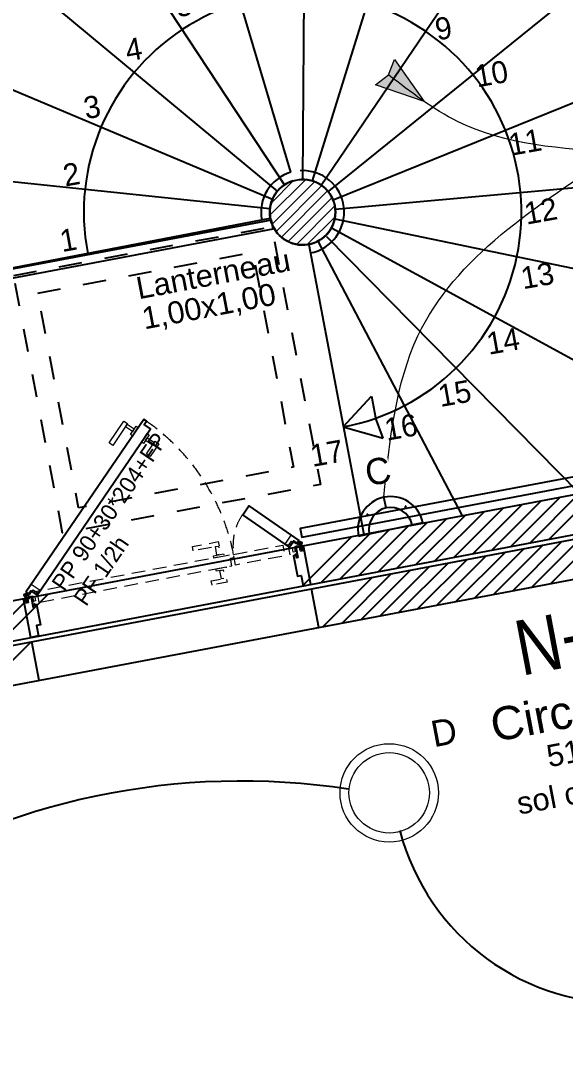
# Model space of a CAD drawing. Header units: centimetres. Extents: x 187368 to 251255, y -383447 to -322514.
# Drawn here: x 203335 to 205821, y -352804 to -348006 of the extents above; entities that cross this region are included whole.
import ezdxf

# ---------------------------------------------------------------- set-up
doc = ezdxf.new("R2010")
doc.units = ezdxf.units.CM
doc.linetypes.add('Style de ligne -1', pattern=[0.41664, 0.20828, -0.20836])
doc.linetypes.add('Style de ligne -16', pattern=[0.192476, 0.123031, -0.069444])
doc.layers.get('0').update_dxf_attribs({"color": 252})
doc.layers.add('3-BAT C-Niveau 2', color=252, linetype='Continuous')
doc.layers.add('prlm-ELEC-CFO', color=1, linetype='Continuous', lineweight=25)
doc.styles.add('Arial Narrow', font='ARIALN.TTF')
doc.styles.add('Century Gothic', font='GOTHIC.TTF')
doc.styles.add('Futura Book', font='')
doc.styles.add('Helvetica', font='arial.ttf')
doc.styles.add('prlm-elec-cfo', font='comic.ttf', dxfattribs={"height": 12})
doc.styles.get('Futura Book').set_extended_font_data('Futura Book')

# ---------------------------------------------------------------- blocks, each defined once
blk = doc.blocks.new('Groupe-130-1')
at = {"linetype": 'Style de ligne -1', "ltscale": 50.8, "flags": 128}
for points in [[(13637, -46462.61), (13754.9, -46440.28), (13777.23, -46558.18), (13659.32, -46580.51)], [(13647.99, -46470.66), (13746.24, -46452.06), (13764.85, -46550.31), (13666.59, -46568.92)]]:
    blk.add_lwpolyline(points, close=True, dxfattribs=at)
blk = doc.blocks.new('Groupe-243-1')
at = {"linetype": 'Continuous', "lineweight": 18}
h = blk.add_hatch(dxfattribs=at)
h.set_pattern_fill('50_BETON', color=256, style=0, pattern_type=2)
h.set_pattern_definition([(45, (0, 0), (2.42534722, -2.64583333), [])])
edge = h.paths.add_edge_path()
edge.add_arc((13769.02, -46433.67), 15, 0, 360)
at = {"linetype": 'Continuous'}
for p, q in [((13777.45, -46421.26), (13887.99, -46258.47)), ((13773.48, -46419.35), (13819.53, -46271.44)), ((13769.13, -46418.67), (13770.1, -46280.8)), ((13763.63, -46415.45), (13726.25, -46289.1)), ((13760.79, -46421.17), (13679.62, -46297.93)), ((13757.52, -46424.1), (13619.48, -46309.32)), ((13780.93, -46424.05), (13911.78, -46318.34)), ((13755.22, -46427.85), (13591.17, -46358.7)), ((13782.92, -46428.04), (13921.89, -46371.76)), ((13754.1, -46432.11), (13601.1, -46416.11)), ((13783.96, -46432.32), (13931.04, -46419.04)), ((13753.99, -46436.57), (13610.22, -46464.3)), ((13783.71, -46436.72), (13940.35, -46469.24)), ((13782.19, -46440.85), (13953.9, -46534.54)), ((13779.98, -46444.82), (13895.5, -46562.39)), ((13771.81, -46448.41), (13796.93, -46581.05)), ((13775.97, -46446.97), (13841.91, -46572.53)), ((13787.59, -46531.8), (13800.43, -46517.83)), ((13800.43, -46517.83), (13802.39, -46527.63)), ((13805.83, -46537.01), (13802.39, -46527.63)), ((13787.59, -46531.8), (13805.83, -46537.01))]:
    blk.add_line(p, q, dxfattribs=at)
at = {"linetype": 'Continuous', "flags": 128}
blk.add_lwpolyline([(13591.56, -46322.76), (13893.65, -46265.57), (13892.9, -46261.64), (13591.53, -46318.69)], dxfattribs=at)
for points in [[(13951.11, -46547.81), (13896.83, -46260.9), (13892.9, -46261.64), (13947.18, -46548.56)], [(13618.05, -46462.78), (13590.81, -46318.8), (13586.88, -46319.54), (13614.12, -46463.53)], [(13947.18, -46548.55), (13946.44, -46544.62), (13767.94, -46578.39), (13768.68, -46582.32)]]:
    blk.add_lwpolyline(points, close=True, dxfattribs=at)
at = {"linetype": 'Continuous'}
blk.add_circle((13769.02, -46433.67), 15, dxfattribs=at)
for radius, start, end in [(100, 280.7228, 190.9177), (19, 106.4818, 190.9177), (19, 280.7228, 93.1598), (15, 106.4818, 92.346)]:
    blk.add_arc((13769.02, -46433.67), radius, start, end, dxfattribs=at)
at = {"attachment_point": 1, "rotation": 10.1129, "line_spacing_factor": 1.026243, "style": 'Century Gothic'}
for s, insert, char_height in [('6', (13740.46, -46321.41), 10.11), ('7', (13770.83, -46321.09), 10.11), ('5', (13710.06, -46334.63), 10.11), ('9', (13828.8, -46345.22), 10.11), ('4', (13687.21, -46354.83), 10.11), ('10', (13847.03, -46366.68), 10.106), ('3', (13668.2, -46381.24), 10.11), ('11', (13862.38, -46397.97), 10.106), ('2', (13658.76, -46412.03), 10.11), ('12', (13869.55, -46429.46), 10.106), ('1', (13657.31, -46442.01), 10.11), ('13', (13868.01, -46459.02), 10.106), ('14', (13852.32, -46488.99), 10.106), ('15', (13830.19, -46512.87), 10.106), ('16', (13805.7, -46528.29), 10.106), ('17', (13771.77, -46540.26), 10.106)]:
    blk.add_mtext(s, dxfattribs=dict(at, insert=insert, char_height=char_height))
at = {"insert": (13793.41, -46327.94), "char_height": 10.11, "width": 17.3034, "attachment_point": 1, "rotation": 10.1129, "line_spacing_factor": 1.026243, "style": 'Century Gothic'}
blk.add_mtext('8', dxfattribs=at)
blk = doc.blocks.new('Groupe-244-1')
at = {"linetype": 'Continuous', "lineweight": 18}
for p, q in [((13760.97, -46585.53), (13763.79, -46581.4)), ((13649.1, -46606.72), (13644.97, -46603.9))]:
    blk.add_line(p, q, dxfattribs=at)
at = {"linetype": 'Style de ligne -16', "lineweight": 18, "ltscale": 50.8}
for p, q in [((13763.31, -46590.38), (13762.38, -46585.46)), ((13648.69, -46612.08), (13647.76, -46607.17))]:
    blk.add_line(p, q, dxfattribs=at)
at = {"linetype": 'Continuous'}
for p, q in [((13768.31, -46586.84), (13768.15, -46585.98)), ((13642.75, -46610.62), (13642.58, -46609.76))]:
    blk.add_line(p, q, dxfattribs=at)
at = {"linetype": 'Continuous', "flags": 128}
for points in [[(13642.54, -46607.47), (13643.78, -46608.32), (13644.78, -46606.85), (13647.67, -46608.82), (13699.52, -46532.74), (13696.63, -46530.77), (13697.63, -46529.3), (13696.39, -46528.45)], [(13767.36, -46583.84), (13766.51, -46585.07), (13765.04, -46584.07), (13763.07, -46586.96), (13741.7, -46572.13), (13744.49, -46568.05)], [(13772.77, -46603.95), (13769.42, -46586.26), (13765.92, -46586.92), (13766.82, -46591.65), (13766.33, -46591.74), (13766.12, -46590.65), (13764.84, -46590.89), (13766.61, -46600.23), (13768.38, -46599.89), (13769.27, -46604.61)], [(13769.01, -46586.71), (13767.03, -46587.09), (13766.96, -46586.73), (13768.94, -46586.35)], [(13768.63, -46588.51), (13768.07, -46588.61), (13767.75, -46586.95), (13768.31, -46586.84)], [(13769.19, -46588.4), (13768.63, -46588.51), (13768.31, -46586.84), (13768.87, -46586.74)], [(13644.85, -46628.17), (13641.5, -46610.49), (13645, -46609.82), (13645.9, -46614.55), (13646.38, -46614.46), (13646.18, -46613.37), (13647.46, -46613.12), (13649.23, -46622.46), (13647.46, -46622.79), (13648.35, -46627.51)], [(13641.98, -46610.4), (13643.97, -46610.02), (13644.03, -46610.38), (13642.05, -46610.76)], [(13642.19, -46610.73), (13642.75, -46610.62), (13643.06, -46612.29), (13642.5, -46612.39)], [(13642.75, -46610.62), (13643.31, -46610.52), (13643.62, -46612.18), (13643.06, -46612.29)]]:
    blk.add_lwpolyline(points, close=True, dxfattribs=at)
at = {"linetype": 'Continuous', "lineweight": 18, "flags": 128}
for points in [[(13687.35, -46529.29), (13689.01, -46530.41), (13682.25, -46540.33), (13680.59, -46539.2)], [(13688.87, -46530.62), (13692.1, -46532.82), (13691.26, -46534.06), (13688.02, -46531.86)], [(13693, -46531.5), (13693.9, -46532.11), (13691.25, -46536), (13690.35, -46535.39)], [(13696.28, -46539.43), (13695.38, -46538.81), (13698.03, -46534.93), (13698.93, -46535.54)], [(13700.42, -46540.31), (13697.18, -46538.1), (13698.03, -46536.86), (13701.26, -46539.07)], [(13699.4, -46545.36), (13697.74, -46544.23), (13701.68, -46538.45), (13703.34, -46539.58)], [(13763.61, -46586.17), (13762.83, -46585.65), (13763.88, -46584.11), (13764.65, -46584.64)], [(13766.72, -46591.56), (13766.45, -46590.09), (13766.28, -46589.98), (13765.61, -46590.1), (13765.28, -46590.6), (13765.3, -46590.71), (13766.21, -46590.54), (13766.41, -46591.62)], [(13766.8, -46591.55), (13766.52, -46590.07), (13766.36, -46589.96), (13765.69, -46590.09), (13765.35, -46590.58), (13765.37, -46590.7), (13766.28, -46590.53), (13766.48, -46591.61)], [(13645.35, -46607.23), (13645.88, -46606.46), (13647.41, -46607.5), (13646.88, -46608.28)], [(13645.95, -46614.44), (13645.67, -46612.96), (13645.78, -46612.8), (13646.45, -46612.67), (13646.95, -46613.01), (13646.97, -46613.12), (13646.06, -46613.29), (13646.27, -46614.38)]]:
    blk.add_lwpolyline(points, close=True, dxfattribs=at)
at = {"linetype": 'Style de ligne -16', "lineweight": 18, "ltscale": 50.8, "flags": 128}
for points in [[(13719.07, -46588.58), (13718.7, -46586.61), (13730.49, -46584.38), (13730.87, -46586.34)], [(13737.47, -46590.18), (13759.97, -46585.92), (13760.9, -46590.83), (13738.4, -46595.1)], [(13643.52, -46607.98), (13643.8, -46609.45), (13645.55, -46609.12), (13646.2, -46612.56), (13736.66, -46595.42), (13736, -46591.99), (13737.75, -46591.65), (13737.47, -46590.18)], [(13728.5, -46591.88), (13728.3, -46590.81), (13732.92, -46589.94), (13733.12, -46591.01)], [(13729.87, -46590.51), (13729.15, -46586.67), (13730.62, -46586.39), (13731.35, -46590.23)], [(13765.63, -46588.96), (13764.71, -46589.14), (13764.36, -46587.31), (13765.29, -46587.14)], [(13729.64, -46597.86), (13729.43, -46596.79), (13734.05, -46595.92), (13734.25, -46596.99)], [(13731.94, -46601.41), (13731.21, -46597.56), (13732.68, -46597.28), (13733.41, -46601.13)], [(13727.64, -46604.26), (13727.27, -46602.29), (13734.15, -46600.99), (13734.52, -46602.96)], [(13645.67, -46609.79), (13646.6, -46609.62), (13646.94, -46611.44), (13646.02, -46611.62)]]:
    blk.add_lwpolyline(points, close=True, dxfattribs=at)
at = {"linetype": 'Continuous', "lineweight": 18, "flags": 128}
for points in [[(13764.96, -46584.69), (13765.54, -46584.87), (13766.25, -46585.35), (13766.41, -46585.12), (13765.74, -46584.67), (13764.99, -46584.57), (13764.95, -46584.69)], [(13645.09, -46607.39), (13644.61, -46607.77), (13644.13, -46608.48), (13643.89, -46608.32), (13644.35, -46607.66), (13645.01, -46607.29), (13645.09, -46607.39)]]:
    blk.add_lwpolyline(points, dxfattribs=at)
at = {"linetype": 'Continuous', "flags": 128}
for points in [[(13766.83, -46585.72), (13767.49, -46585.6, -0.143165), (13767.31, -46585.25, -0.143165), (13767.35, -46584.87), (13766.69, -46584.99)], [(13766.75, -46584.73), (13767.3, -46585.1, -0.143165), (13767.42, -46584.74, -0.143165), (13767.72, -46584.49), (13767.16, -46584.12)], [(13768.61, -46586.41), (13768.46, -46585.63, -0.143165), (13768.12, -46585.8, -0.143165), (13767.73, -46585.76), (13767.88, -46586.55)], [(13642.31, -46610.33), (13642.17, -46609.54, 0.143165), (13642.55, -46609.58, 0.143165), (13642.89, -46609.41), (13643.04, -46610.19)], [(13643.43, -46608.08), (13643.06, -46608.63, 0.143165), (13642.81, -46608.34, 0.143165), (13642.44, -46608.22), (13642.82, -46607.66)], [(13643.72, -46609.04), (13643.06, -46609.16, 0.143165), (13643.1, -46608.78, 0.143165), (13642.92, -46608.43), (13643.58, -46608.31)]]:
    blk.add_lwpolyline(points, format="xyb", close=True, dxfattribs=at)
at = {"linetype": 'Style de ligne -16', "lineweight": 18, "ltscale": 50.8, "flags": 128}
for points in [[(13765.54, -46586.96), (13766.07, -46586.68), (13766.92, -46586.52), (13766.87, -46586.24), (13766.08, -46586.39), (13765.48, -46586.85), (13765.54, -46586.96)], [(13645.37, -46609.72), (13644.77, -46609.65), (13643.93, -46609.81), (13643.87, -46609.54), (13644.66, -46609.39), (13645.39, -46609.59), (13645.38, -46609.72)]]:
    blk.add_lwpolyline(points, dxfattribs=at)
at = {"linetype": 'Continuous'}
for centre, radius in [((13767.99, -46585.13), 0.689), ((13767.99, -46585.13), 0.429), ((13642.42, -46608.91), 0.689), ((13642.42, -46608.91), 0.429)]:
    blk.add_circle(centre, radius, dxfattribs=at)
at = {"linetype": 'Style de ligne -16', "lineweight": 18, "ltscale": 50.8}
for centre, radius, start, end in [((13642.42, -46608.91), 96.88, 11.1439, 55.2568), ((13763.13, -46586.28), 25.93, 147.0655, 190.3033)]:
    blk.add_arc(centre, radius, start, end, dxfattribs=at)
at = {"insert": (13653.87, -46603.3), "char_height": 7.5516, "attachment_point": 1, "rotation": 55.724, "line_spacing_factor": 0.962448, "style": 'Futura Book'}
blk.add_mtext('PP 90+30*204+FP\\PPF 1/2h\\P', dxfattribs=at)
blk = doc.blocks.new('Groupe-245-1')
at = {"linetype": 'Continuous', "lineweight": 25}
for p, q in [((13776.49, -46623.59), (13773.14, -46605.9)), ((13648.57, -46647.81), (13645.22, -46630.13))]:
    blk.add_line(p, q, dxfattribs=at)
blk = doc.blocks.new('Sol carrelage')
at = {"insert": (0, -0.78), "char_height": 10.0872, "attachment_point": 2, "line_spacing_factor": 0.834288, "style": 'Helvetica'}
blk.add_mtext('sol carrelage', dxfattribs=at)
blk = doc.blocks.new('xi.fl')
at = {"layer": 'prlm-ELEC-CFO'}
blk.add_hatch(color=0, dxfattribs=at).paths.add_polyline_path([(20.38, 0), (-1.98, -7.2), (0, 0), (-1.98, 7.2)])
at = {"layer": 'prlm-ELEC-CFO', "color": 0, "lineweight": 5}
blk.add_lwpolyline([(20.38, 0), (-1.98, -7.2), (0, 0), (-1.98, 7.2)], close=True, dxfattribs=at)
blk = doc.blocks.new('xi.lumC')
at = {"layer": 'prlm-ELEC-CFO', "color": 0, "linetype": 'ByBlock', "flags": 128}
blk.add_lwpolyline([(-15, 0), (15, 0, 1)], format="xyb", close=True, dxfattribs=at)
at = {"layer": 'prlm-ELEC-CFO', "color": 0}
for points in [[(0, 10), (0, 15)], [(-8.49, 8.49), (-9.19, 9.19)], [(8.49, 8.49), (9.19, 9.19)]]:
    blk.add_lwpolyline(points, dxfattribs=at)
blk.add_arc((0, 0), 10, 0, 180, dxfattribs=at)
blk = doc.blocks.new('xi.lumD')
at = {"layer": 'prlm-ELEC-CFO', "color": 0, "linetype": 'ByBlock', "lineweight": 13}
for radius in [22.49, 18.39]:
    blk.add_circle((0, 0), radius, dxfattribs=at)

msp = doc.modelspace()

# ---------------------------------------------------------------- linework, layer by layer
at = {"layer": '3-BAT C-Niveau 2', "linetype": 'Continuous', "lineweight": 25}
for p, q in [((202791.2, -350753.7), (209790.1, -349428.3)), ((202791.2, -350753.7), (209790.1, -349428.3)), ((202824.7, -350930.6), (209823.6, -349605.2)), ((202824.7, -350930.6), (209823.6, -349605.2)), ((202828.4, -350950.2), (209826.7, -349624.9)), ((202828.4, -350950.2), (209826.7, -349624.9)), ((202861.9, -351127), (209860.2, -349801.7)), ((202861.9, -351127), (209860.2, -349801.7))]:
    msp.add_line(p, q, dxfattribs=at)
at = {"layer": '3-BAT C-Niveau 2', "linetype": 'Continuous'}
for p, q in [((205660, -350393.7), (205886, -350167.7)), ((205746.7, -350377.2), (205972.7, -350151.2)), ((205399.9, -350442.9), (205625.9, -350216.9)), ((205486.6, -350426.5), (205712.6, -350200.5)), ((205573.3, -350410.1), (205799.3, -350184.1)), ((205139.8, -350492.2), (205365.8, -350266.2)), ((205226.5, -350475.7), (205452.5, -350249.8)), ((205313.2, -350459.3), (205539.2, -350233.3)), ((204879.8, -350541.4), (205105.8, -350315.4)), ((204966.5, -350525), (205192.5, -350299)), ((205053.1, -350508.6), (205279.1, -350282.6)), ((204619.7, -350590.7), (204845.7, -350364.7)), ((204706.4, -350574.3), (204932.4, -350348.3)), ((204793.1, -350557.8), (205019.1, -350331.8)), ((205755.8, -350579), (205981.8, -350353)), ((205495.7, -350628.3), (205721.7, -350402.3)), ((205582.4, -350611.8), (205808.4, -350385.8)), ((205669.1, -350595.4), (205895.1, -350369.4)), ((205235.6, -350677.5), (205461.6, -350451.5)), ((205322.3, -350661.1), (205548.3, -350435.1)), ((205409, -350644.7), (205635, -350418.7)), ((204975.5, -350726.8), (205201.5, -350500.8)), ((205062.2, -350710.3), (205288.2, -350484.3)), ((205148.9, -350693.9), (205374.9, -350467.9)), ((204715.4, -350776), (204941.4, -350550)), ((204802.1, -350759.6), (205028.1, -350533.6)), ((204888.8, -350743.2), (205114.8, -350517.2)), ((203145.8, -350869.8), (203371.8, -350643.8)), ((203232.5, -350853.4), (203458.5, -350627.4)), ((203154.9, -351071.5), (203380.9, -350845.5))]:
    msp.add_line(p, q, dxfattribs=at)
at = {"layer": '3-BAT C-Niveau 2', "linetype": 'Continuous', "flags": 128}
msp.add_lwpolyline([(203034.5, -349190.3), (203042, -349229.6), (204486.5, -348956.4), (204479, -348917.1)], close=True, dxfattribs=at)
at = {"layer": 'prlm-ELEC-CFO'}
for centre, radius, start, end in [((204342, -354717), 3234.4, 81.2926, 122.4673), ((206090.2, -351441.4), 1058.4, 194.6507, 272.6556), ((204880.1, -351696.3), 1509.3, 293.792, 327.4753)]:
    msp.add_arc(centre, radius, start, end, dxfattribs=at)
at = {"layer": 'prlm-ELEC-CFO', "lineweight": 13}
for points in [[(206063.5, -348607.7), (205330.3, -348465.6), (205014, -348252.1)], [(204993.2, -350184.5), (205149, -349446), (206063.5, -348607.7)]]:
    msp.add_spline(points, degree=3, dxfattribs=at)

# ---------------------------------------------------------------- block references
at = {"layer": '3-BAT C-Niveau 2', "xscale": 10, "yscale": 10, "zscale": 10}
for name in ['Groupe-243-1', 'Groupe-130-1', 'Groupe-244-1', 'Groupe-245-1']:
    msp.add_blockref(name, (66931.6, 115456.3), dxfattribs=at)
at = {"layer": '3-BAT C-Niveau 2', "xscale": 10, "yscale": 10, "zscale": 10, "rotation": 10.72359474377778}
msp.add_blockref('Sol carrelage', (205987.4, -351454.4), dxfattribs=at)
at = {"layer": 'prlm-ELEC-CFO', "xscale": 10, "yscale": 10, "zscale": 10}
for name, p, rotation in [('xi.fl', (205014, -348252.1), 323.3555415560646), ('xi.lumC', (205024.3, -350331.2), 11.99895489348036)]:
    msp.add_blockref(name, p, dxfattribs=dict(at, rotation=rotation))

# ---------------------------------------------------------------- texts
at = {"layer": '3-BAT C-Niveau 2', "rotation": 10.7236}
for s, insert, char_height, attachment_point, line_spacing_factor, style in [('Lanterneau \\P1,00x1,00\\P', (203853.6, -349180.1), 100.872, 1, 0.834288, 'Helvetica'), ('N+2', (205574.8, -350754.4), 251.72, 1, 0.962448, 'Arial Narrow'), ('Circulation\\P{\\H0.6667x;51,45m2}', (205959.1, -351062.8), 151.309, 2, 0.834288, 'Helvetica')]:
    msp.add_mtext(s, dxfattribs=dict(at, insert=insert, char_height=char_height, attachment_point=attachment_point, line_spacing_factor=line_spacing_factor, style=style))
at = {"layer": 'prlm-ELEC-CFO', "lineweight": 20, "insert": (205256.6, -351199.4), "char_height": 120, "attachment_point": 2, "rotation": 10.7236, "line_spacing_factor": 0.8, "style": 'prlm-elec-cfo', "bg_fill": 3, "box_fill_scale": 0.95, "bg_fill_color": 256, "bg_fill_transparency": 0}
msp.add_mtext('D', dxfattribs=at)

# ---------------------------------------------------------------- next in the draw order: block references
at = {"layer": 'prlm-ELEC-CFO', "xscale": 10, "yscale": 10, "zscale": 10, "rotation": 10.72360141139267}
msp.add_blockref('xi.lumD', (205017.6, -351536.5), dxfattribs=at)

# ---------------------------------------------------------------- next in the draw order: texts
at = {"layer": 'prlm-ELEC-CFO', "lineweight": 20, "insert": (204954.7, -350006.1), "char_height": 120, "attachment_point": 2, "rotation": 10.7236, "line_spacing_factor": 0.8, "style": 'prlm-elec-cfo', "bg_fill": 3, "box_fill_scale": 0.95, "bg_fill_color": 256, "bg_fill_transparency": 0}
msp.add_mtext('C', dxfattribs=at)

doc.saveas('drawing.dxf')
